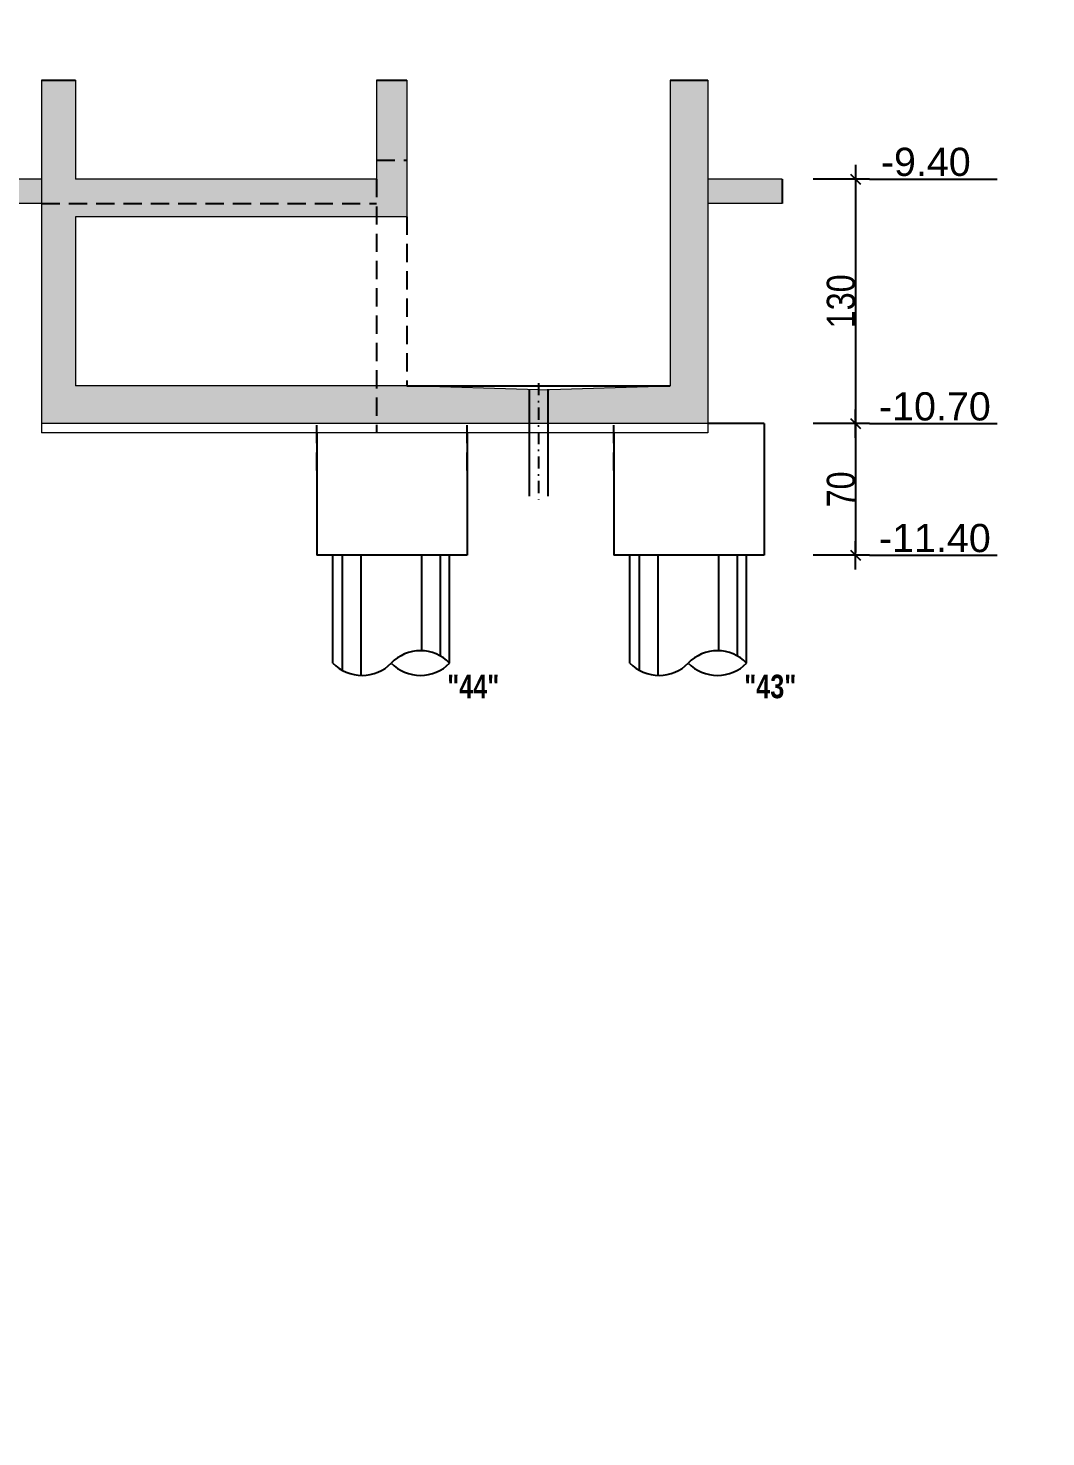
# Model space of a CAD drawing. Header units: centimetres. Extents: x 13078 to 20826, y -18629 to -14429.
# Drawn here: x 18412 to 18953, y -17841 to -17092 of the extents above; entities that cross this region are included whole.
import ezdxf
from ezdxf.enums import TextEntityAlignment as Align

# ---------------------------------------------------------------- set-up
doc = ezdxf.new("R2010")
doc.units = ezdxf.units.CM
doc.header["$LTSCALE"] = 25.4
doc.header["$PDMODE"] = 1
doc.header["$PDSIZE"] = -2
doc.linetypes.add('CACHEX2', pattern=[19.05, 12.7, -6.35])
doc.linetypes.add('TIRETPTX2', pattern=[50.8, 25.4, -12.7, 0, -12.7])
for name, color, linetype in [('01_cote_gen', 4, 'Continuous'), ('01_linteaux', 2, 'Continuous'), ('01_murs_sup', 2, 'CACHEX2'), ('01_poch_BN', 9, 'Continuous'), ('01_poch_murs', 253, 'Continuous'), ('01_texte', 230, 'Continuous'), ('AA_COTES', 2, 'Continuous')]:
    doc.layers.add(name, color=color, linetype=linetype)
doc.layers.add('01_murs_coup', color=5, linetype='Continuous', lineweight=60)
doc.styles.add('impact', font='impact.ttf')
doc.styles.add('MATTE_TXT', font='arial.ttf')
doc.styles.add('STYLE2', font='ARIALN.TTF')
doc.dimstyles.new('JB50', dxfattribs={"dimscale": 0.1, "dimtxt": 150, "dimasz": 15, "dimexe": 0.1, "dimexo": 0.1, "dimgap": 0.09, "dimtad": 1, "dimdec": 1, "dimdsep": 46, "dimtxsty": 'STYLE2', "dimblk1": 'BOND_G', "dimblk2": 'BOND_D', "dimsah": 1, "dimcen": 1.5, "dimdle": 0.01, "dimse1": 1, "dimse2": 1, "dimclrd": 4, "dimclre": 2, "dimclrt": 6, "dimazin": 2, "dimtfac": 2.333333, "dimtdec": 1, "dimtix": 1, "dimtmove": 2, "dimatfit": 3, "dimldrblk": 'BOND_G', "dimfxl": 1, "dimtolj": 1, "dimtzin": 0, "dimarcsym": 0})

# ---------------------------------------------------------------- blocks, each defined once
blk = doc.blocks.new('BOND_G')
at = {"layer": 'AA_COTES', "color": 0}
for p, q in [((0, -5), (0, 15)), ((5, 0), (-5, 0)), ((1.77, 1.77), (-1.77, -1.77))]:
    blk.add_line(p, q, dxfattribs=at)
blk = doc.blocks.new('BOND_D')
at = {"layer": 'AA_COTES', "color": 0}
for p, q in [((0, 5), (0, -15)), ((5, 0), (-5, 0)), ((-1.77, -1.77), (1.77, 1.77))]:
    blk.add_line(p, q, dxfattribs=at)
blk = doc.blocks.new('*D291')
at = {"layer": '01_cote_gen', "color": 4, "lineweight": -2, "ltscale": 3, "transparency": 16777216}
blk.add_line((18329, -17306), (18329, -17304), dxfattribs=at)
at = {"layer": 'Defpoints', "color": 0, "ltscale": 3, "transparency": 16777216}
for p in [(18329, -17302.5), (18419.5, -17302.5), (18419.5, -17307.5)]:
    blk.add_point(p, dxfattribs=at)
at = {"layer": '01_cote_gen', "color": 4, "lineweight": -2, "ltscale": 3, "transparency": 16777216, "xscale": 1.5, "yscale": 1.5, "zscale": 1.5}
for name, p, rotation in [('BOND_D', (18329, -17302.5), 90), ('BOND_G', (18329, -17307.5), 270)]:
    blk.add_blockref(name, p, dxfattribs=dict(at, rotation=rotation))
at = {"layer": '01_cote_gen', "color": 6, "ltscale": 3, "transparency": 16777216, "insert": (18339.86, -17312.5), "char_height": 15, "attachment_point": 5, "rotation": 90, "style": 'STYLE2'}
blk.add_mtext('\\A1;5', dxfattribs=at)
blk = doc.blocks.new('*D292')
at = {"layer": '01_cote_gen', "color": 4, "lineweight": -2, "ltscale": 3, "transparency": 16777216}
blk.add_line((18329, -17301), (18329, -17284), dxfattribs=at)
at = {"layer": 'Defpoints', "color": 0, "ltscale": 3, "transparency": 16777216}
for p in [(18329, -17282.5), (18437.5, -17282.5), (18336.5, -17302.5)]:
    blk.add_point(p, dxfattribs=at)
at = {"layer": '01_cote_gen', "color": 4, "lineweight": -2, "ltscale": 3, "transparency": 16777216, "xscale": 1.5, "yscale": 1.5, "zscale": 1.5}
for name, p, rotation in [('BOND_D', (18329, -17282.5), 90), ('BOND_G', (18329, -17302.5), 270)]:
    blk.add_blockref(name, p, dxfattribs=dict(at, rotation=rotation))
at = {"layer": '01_cote_gen', "color": 6, "ltscale": 3, "transparency": 16777216, "insert": (18321.33, -17292.5), "char_height": 15, "attachment_point": 5, "rotation": 90, "style": 'STYLE2'}
blk.add_mtext('\\A1;20', dxfattribs=at)
blk = doc.blocks.new('*D293')
at = {"layer": '01_cote_gen', "color": 4, "lineweight": -2, "ltscale": 3, "transparency": 16777216}
blk.add_line((18852, -17174), (18852, -17301), dxfattribs=at)
at = {"layer": 'Defpoints', "color": 0, "ltscale": 3, "transparency": 16777216}
for p in [(18813, -17172.5), (18803.5, -17302.5), (18852, -17302.5)]:
    blk.add_point(p, dxfattribs=at)
at = {"layer": '01_cote_gen', "color": 4, "lineweight": -2, "ltscale": 3, "transparency": 16777216, "xscale": 1.5, "yscale": 1.5, "zscale": 1.5}
for name, p, rotation in [('BOND_G', (18852, -17172.5), 90), ('BOND_D', (18852, -17302.5), 270)]:
    blk.add_blockref(name, p, dxfattribs=dict(at, rotation=rotation))
at = {"layer": '01_cote_gen', "color": 6, "ltscale": 3, "transparency": 16777216, "insert": (18844.33, -17237.5), "char_height": 15, "attachment_point": 5, "rotation": 90, "style": 'STYLE2'}
blk.add_mtext('\\A1;130', dxfattribs=at)
blk = doc.blocks.new('*D294')
at = {"layer": '01_cote_gen', "color": 4, "lineweight": -2, "ltscale": 3, "transparency": 16777216}
blk.add_line((18852, -17304), (18852, -17371), dxfattribs=at)
at = {"layer": 'Defpoints', "color": 0, "ltscale": 3, "transparency": 16777216}
for p in [(18829.5, -17302.5), (18803.5, -17372.5), (18852, -17372.5)]:
    blk.add_point(p, dxfattribs=at)
at = {"layer": '01_cote_gen', "color": 4, "lineweight": -2, "ltscale": 3, "transparency": 16777216, "xscale": 1.5, "yscale": 1.5, "zscale": 1.5}
for name, p, rotation in [('BOND_G', (18852, -17302.5), 90), ('BOND_D', (18852, -17372.5), 270)]:
    blk.add_blockref(name, p, dxfattribs=dict(at, rotation=rotation))
at = {"layer": '01_cote_gen', "color": 6, "ltscale": 3, "transparency": 16777216, "insert": (18844.33, -17337.5), "char_height": 15, "attachment_point": 5, "rotation": 90, "style": 'STYLE2'}
blk.add_mtext('\\A1;70', dxfattribs=at)
blk = doc.blocks.new('*D314')
at = {"layer": '01_cote_gen', "color": 4, "lineweight": -2, "transparency": 16777216}
blk.add_line((18329, -17281), (18329, -17174), dxfattribs=at)
at = {"layer": 'Defpoints', "color": 0, "transparency": 16777216}
for p in [(18329, -17172.5), (18413, -17172.5), (18437.5, -17282.5)]:
    blk.add_point(p, dxfattribs=at)
at = {"layer": '01_cote_gen', "color": 4, "lineweight": -2, "transparency": 16777216, "xscale": 1.5, "yscale": 1.5, "zscale": 1.5}
for name, p, rotation in [('BOND_D', (18329, -17172.5), 90), ('BOND_G', (18329, -17282.5), 270)]:
    blk.add_blockref(name, p, dxfattribs=dict(at, rotation=rotation))
at = {"layer": '01_cote_gen', "color": 6, "transparency": 16777216, "insert": (18321.33, -17227.5), "char_height": 15, "attachment_point": 5, "rotation": 90, "style": 'STYLE2'}
blk.add_mtext('\\A1;110', dxfattribs=at)

msp = doc.modelspace()

# ---------------------------------------------------------------- hatches: boundary and pattern name
at = {"layer": '01_poch_BN'}
h = msp.add_hatch(color=256, dxfattribs=at)
h.dxf.hatch_style = 1
h.paths.add_polyline_path([(18597.5, -17172.5), (18437.5, -17172.5), (18437.5, -17120), (18419.5, -17120), (18419.5, -17185.5), (18597.5, -17185.5)])
h.paths.add_polyline_path([(18419.5, -17172.5), (18372, -17172.5), (18372, -17185.5), (18419.5, -17185.5)])
h.paths.add_polyline_path([(18613.5, -17120), (18597.5, -17120), (18597.5, -17162.5), (18613.5, -17162.5)])
h.paths.add_polyline_path([(18613.5, -17162.5), (18597.5, -17162.5), (18597.5, -17172.5), (18597.5, -17192.5), (18613.5, -17192.5)])
h.paths.add_polyline_path([(18597.5, -17185.5), (18419.5, -17185.5), (18419.5, -17302.5), (18597.5, -17302.5), (18597.5, -17282.5), (18437.5, -17282.5), (18437.5, -17192.5), (18597.5, -17192.5)])
h.paths.add_polyline_path([(18678.5, -17284.36), (18613.5, -17282.5), (18597.5, -17282.5), (18597.5, -17302.5), (18678.5, -17302.5)])
h.paths.add_polyline_path([(18683.5, -17284.5), (18678.5, -17284.36), (18678.5, -17302.5), (18683.5, -17302.5)])
h.paths.add_polyline_path([(18688.5, -17284.36), (18683.5, -17284.5), (18683.5, -17302.5), (18688.5, -17302.5)])
h.paths.add_polyline_path([(18773.5, -17120), (18753.5, -17120), (18753.5, -17282.5), (18688.5, -17284.36), (18688.5, -17302.5), (18773.5, -17302.5)])
h.paths.add_polyline_path([(18813, -17172.5), (18773.5, -17172.5), (18773.5, -17185.5), (18813, -17185.5)])
at = {"layer": '01_poch_murs', "ltscale": 3}
h = msp.add_hatch(color=256, dxfattribs=at)
h.dxf.hatch_style = 1
h.paths.add_polyline_path([(17249, -15504.53, -0.073972), (17239.98, -15503.19), (17239.98, -15517.66, -0.002127), (17249, -15513.3)])
h.paths.add_polyline_path([(17466.92, -15434.44), (17462.21, -15409.84, 0.009149), (17419.74, -15421.4, -0.394815), (17388.81, -15450.33), (17388.81, -15457.17, -0.017273)])
h.paths.add_polyline_path([(17471.93, -15407.43, 0.002082), (17462.21, -15409.84), (17466.92, -15434.44, -0.002126), (17476.64, -15432.01)])
h.paths.add_polyline_path([(18464.59, -17318.82), (18494.57, -17318.82), (18494.57, -17281.32), (18464.59, -17281.32)], flags=9)
h.paths.add_polyline_path([(18464.32, -16709.61), (18494.86, -16709.61), (18494.86, -16670.53), (18464.32, -16670.53)], flags=9)
h.paths.add_polyline_path([(18464.59, -16560.82), (18494.55, -16560.82), (18494.55, -16523.32), (18464.59, -16523.32)], flags=9)
h.paths.add_polyline_path([(18464.4, -15950.82), (18493.35, -15950.82), (18493.35, -15913.32), (18464.4, -15913.32)], flags=9)
h.paths.add_polyline_path([(17777.73, -16390.73), (17809.88, -16390.73), (17809.88, -16338.23), (17777.73, -16338.23)], flags=9)
h.paths.add_polyline_path([(17646.89, -17841.19), (17726.83, -17787.52), (17713.86, -17768.21), (17633.92, -17821.87)], flags=9)
h.paths.add_polyline_path([(18368.11, -15570.98), (18410.19, -15570.98), (18410.19, -15518.48), (18368.11, -15518.48)], flags=9)
h.paths.add_polyline_path([(17689.08, -15496.26), (17760.83, -15496.26), (17760.83, -15473.29), (17689.08, -15473.29)], flags=9)
h.paths.add_polyline_path([(17654.92, -15472.8), (17751.2, -15472.8), (17751.2, -15449.52), (17654.92, -15449.52)], flags=9)
h.paths.add_polyline_path([(18026.08, -15497.18), (18097.83, -15497.18), (18097.83, -15474.2), (18026.08, -15474.2)], flags=9)
h.paths.add_polyline_path([(17991.92, -15473.7), (18088.2, -15473.7), (18088.2, -15450.44), (17991.92, -15450.44)], flags=9)
h.paths.add_polyline_path([(17969.64, -17547.56), (17969.64, -17414.03), (17946.36, -17414.03), (17946.36, -17547.56)], flags=9)
h.paths.add_polyline_path([(18130.02, -17722.19), (18263.55, -17722.19), (18263.55, -17698.91), (18130.02, -17698.91)], flags=9)
h.paths.add_polyline_path([(18028.19, -17652.29), (18069.58, -17652.29), (18069.58, -17629.41), (18028.19, -17629.41)], flags=9)
h.paths.add_polyline_path([(18026.25, -17618.97), (18067.53, -17618.97), (18067.53, -17596.47), (18026.25, -17596.47)], flags=9)
h.paths.add_polyline_path([(17628.85, -16535.56), (17696.32, -16535.56), (17696.32, -16498.06), (17628.85, -16498.06)], flags=9)
h.paths.add_polyline_path([(17628.11, -16378.32), (17697.05, -16378.32), (17697.05, -16339.34), (17628.11, -16339.34)], flags=9)
h.paths.add_polyline_path([(17653.92, -16017.1), (17721.71, -16017.1), (17721.71, -15978.88), (17653.92, -15978.88)], flags=9)
h.paths.add_polyline_path([(17275.96, -16352.6), (17339.68, -16352.6), (17339.68, -16315.1), (17275.96, -16315.1)], flags=9)
h.paths.add_polyline_path([(18352.53, -15660.02), (18352.53, -15588.27), (18329.56, -15588.27), (18329.56, -15660.02)], flags=9)
h.paths.add_polyline_path([(18329.44, -15658.95), (18329.44, -15591.87), (18306.47, -15591.87), (18306.47, -15658.95)], flags=9)
h.paths.add_polyline_path([(17597.02, -15644.9), (17586.27, -15573.96), (17563.56, -15577.4), (17574.31, -15648.35)], flags=9)
h.paths.add_polyline_path([(17576.1, -15646.31), (17567.79, -15591.52), (17545.07, -15594.96), (17553.38, -15649.76)], flags=9)
h.paths.add_polyline_path([(17951.49, -15669.46), (18001.34, -15669.46), (18001.34, -15645.75), (17951.49, -15645.75)], flags=9)
h.paths.add_polyline_path([(17995.05, -16462.44), (18066.8, -16462.44), (18066.8, -16439.46), (17995.05, -16439.46)], flags=9)
h.paths.add_polyline_path([(18007.17, -16438.31), (18062.59, -16438.31), (18062.59, -16415.33), (18007.17, -16415.33)], flags=9)
h.paths.add_polyline_path([(17995.05, -17043.44), (18066.8, -17043.44), (18066.8, -17020.46), (17995.05, -17020.46)], flags=9)
h.paths.add_polyline_path([(18007.17, -17019.31), (18062.59, -17019.31), (18062.59, -16996.33), (18007.17, -16996.33)], flags=9)
h.paths.add_polyline_path([(18309.24, -16871.51), (18383.96, -16871.51), (18383.96, -16850.36), (18309.24, -16850.36)], flags=9)
h.paths.add_polyline_path([(18298.1, -16834.29), (18394.27, -16834.29), (18394.27, -16811.3), (18298.1, -16811.3)], flags=9)
h.paths.add_polyline_path([(18309.24, -16797.44), (18380.2, -16797.44), (18380.2, -16776.29), (18309.24, -16776.29)], flags=9)
h.paths.add_polyline_path([(17374.05, -17741.54), (17434.28, -17711.47), (17423.69, -17690.25), (17363.46, -17720.32)], flags=9)
h.paths.add_polyline_path([(18655.93, -17295.77), (18723.8, -17295.77), (18723.8, -17257.55), (18655.93, -17257.55)], flags=9)
h.paths.add_polyline_path([(18645.3, -17087.49), (18709.34, -17087.49), (18709.34, -17049.27), (18645.3, -17049.27)], flags=9)
h.paths.add_polyline_path([(18673.47, -16964.1), (18742.65, -16964.1), (18742.65, -16925.16), (18673.47, -16925.16)], flags=9)
h.paths.add_polyline_path([(18728.13, -16819.95), (18793.67, -16819.95), (18793.67, -16780.99), (18728.13, -16780.99)], flags=9)
h.paths.add_polyline_path([(18783.01, -16676.94), (18848.32, -16676.94), (18848.32, -16638), (18783.01, -16638)], flags=9)
h.paths.add_polyline_path([(18820.13, -16530.32), (18880.44, -16530.32), (18880.44, -16492.82), (18820.13, -16492.82)], flags=9)
h.paths.add_polyline_path([(18854.11, -16385.8), (18919.64, -16385.8), (18919.64, -16346.84), (18854.11, -16346.84)], flags=9)
h.paths.add_polyline_path([(18887.97, -16265.2), (18953.1, -16265.2), (18953.1, -16226.98), (18887.97, -16226.98)], flags=9)

# ---------------------------------------------------------------- linework, layer by layer
at = {"layer": '01_linteaux'}
for p, q in [((18613.5, -17282.5), (18753.5, -17282.5)), ((18678.5, -17284.28), (18678.5, -17341)), ((18688.5, -17284.28), (18688.5, -17341)), ((18803.5, -17302.5), (18773.5, -17302.5)), ((18803.5, -17302.5), (18803.5, -17372.5)), ((18565.68, -17307.5), (18565.68, -17372.5)), ((18645.68, -17307.5), (18645.68, -17372.5)), ((18723.5, -17307.5), (18723.5, -17372.5)), ((18645.68, -17372.5), (18565.68, -17372.5)), ((18574.32, -17429.83), (18574.32, -17372.5)), ((18636.32, -17429.83), (18636.32, -17372.5)), ((18803.5, -17372.5), (18723.5, -17372.5)), ((18732.14, -17429.83), (18732.14, -17372.5)), ((18794.14, -17429.83), (18794.14, -17372.5))]:
    msp.add_line(p, q, dxfattribs=at)
at = {"layer": '01_linteaux', "linetype": 'TIRETPTX2', "ltscale": 0.01}
msp.add_line((18683.5, -17281), (18683.5, -17343), dxfattribs=at)
at = {"layer": '01_linteaux'}
for centre, start, end in [((18620.82, -17444.9), 44.19387, 135.80613), ((18778.64, -17444.9), 44.19387, 135.80613), ((18589.82, -17414.76), 224.19387, 315.80613), ((18620.82, -17414.76), 224.19387, 315.80613), ((18747.64, -17414.76), 224.19387, 315.80613), ((18778.64, -17414.76), 224.19387, 315.80613)]:
    msp.add_arc(centre, 21.62, start, end, dxfattribs=at)
at = {"layer": '01_murs_coup', "linetype": 'Continuous', "lineweight": 5}
for p, q in [((18419.5, -17120), (18419.5, -17307.5)), ((18437.5, -17120), (18437.5, -17172.5)), ((18597.5, -17120), (18597.5, -17172.5)), ((18613.5, -17120), (18613.5, -17192.5)), ((18753.5, -17120), (18753.5, -17282.5)), ((18773.5, -17120), (18773.5, -17307.5)), ((18419.5, -17172.5), (18372, -17172.5)), ((18597.5, -17172.5), (18437.5, -17172.5)), ((18813, -17172.5), (18773.5, -17172.5)), ((18419.5, -17185.5), (18372, -17185.5)), ((18813, -17185.5), (18773.5, -17185.5)), ((18613.5, -17192.5), (18437.5, -17192.5)), ((18437.5, -17192.5), (18437.5, -17282.5)), ((18613.5, -17282.5), (18437.5, -17282.5)), ((18683.5, -17284.5), (18613.5, -17282.5)), ((18683.5, -17284.5), (18753.5, -17282.5)), ((18773.5, -17302.5), (18419.5, -17302.5)), ((18773.5, -17307.5), (18419.5, -17307.5))]:
    msp.add_line(p, q, dxfattribs=at)
at = {"layer": '01_murs_sup', "ltscale": 0.03}
for p, q in [((18597.5, -17162.5), (18613.5, -17162.5)), ((18597.5, -17172.5), (18597.5, -17307.5)), ((18419.5, -17185.5), (18597.5, -17185.5)), ((18613.5, -17192.5), (18613.5, -17282.5)), ((18565.68, -17327.5), (18565.68, -17302.5)), ((18645.68, -17327.5), (18645.68, -17302.5)), ((18723.5, -17327.5), (18723.5, -17302.5))]:
    msp.add_line(p, q, dxfattribs=at)
at = {"layer": '01_poch_BN'}
for p, q in [((18419.5, -17120), (18437.5, -17120)), ((18597.5, -17120), (18613.5, -17120)), ((18753.5, -17120), (18773.5, -17120)), ((18813, -17172.5), (18813, -17185.5))]:
    msp.add_line(p, q, dxfattribs=at)
at = {"layer": '01_poch_murs'}
for p, q in [((18579.32, -17433.66), (18579.32, -17372.5)), ((18589.32, -17436.37), (18589.32, -17372.5)), ((18621.32, -17372.5), (18621.32, -17423.29)), ((18631.32, -17372.5), (18631.32, -17426)), ((18737.14, -17433.66), (18737.14, -17372.5)), ((18747.14, -17436.37), (18747.14, -17372.5)), ((18779.14, -17372.5), (18779.14, -17423.29)), ((18789.14, -17372.5), (18789.14, -17426))]:
    msp.add_line(p, q, dxfattribs=at)
at = {"layer": '01_texte'}
for p, q in [((18859.5, -17172.5), (18927.3, -17172.5)), ((18859.5, -17302.5), (18927.3, -17302.5)), ((18859.5, -17372.5), (18927.3, -17372.5))]:
    msp.add_line(p, q, dxfattribs=at)

# ---------------------------------------------------------------- texts
at = {"layer": '01_texte', "style": 'MATTE_TXT'}
for s, p in [('-9.40', (18865.45, -17170.84)), ('-10.70', (18864.45, -17300.84)), ('-11.40', (18864.45, -17370.84))]:
    msp.add_text(s, height=15, dxfattribs=at).set_placement(p)
at = {"layer": '01_texte', "style": 'impact'}
for s, p in [('"44"', (18648.86, -17452.24)), ('"43"', (18806.68, -17452.24))]:
    msp.add_text(s, height=12.5, rotation=0, dxfattribs=at).set_placement(p, align=Align.BOTTOM_CENTER)

# ---------------------------------------------------------------- dimensions: what is measured, and where the dimension line sits
at = {"layer": '01_cote_gen'}
dim = msp.add_linear_dim(base=(18329, -17172.5), p1=(18437.5, -17282.5), p2=(18413, -17172.5), angle=90, dimstyle='JB50', dxfattribs=at)
dim.commit()
dim.dimension.update_dxf_attribs({"geometry": '*D314', "text_midpoint": (18321.33, -17227.5)})
at = {"layer": '01_cote_gen', "ltscale": 3}
for base, p1, p2, picture, middle in [((18852, -17302.5), (18813, -17172.5), (18803.5, -17302.5), '*D293', (18844.33, -17237.5)), ((18329, -17282.5), (18336.5, -17302.5), (18437.5, -17282.5), '*D292', (18321.33, -17292.5)), ((18852, -17372.5), (18829.5, -17302.5), (18803.5, -17372.5), '*D294', (18844.33, -17337.5))]:
    dim = msp.add_linear_dim(base=base, p1=p1, p2=p2, angle=90, dimstyle='JB50', dxfattribs=at)
    dim.commit()
    dim.dimension.update_dxf_attribs({"geometry": picture, "text_midpoint": middle})
dim = msp.add_linear_dim(base=(18329, -17302.5), p1=(18419.5, -17307.5), p2=(18419.5, -17302.5), angle=90, dimstyle='JB50', dxfattribs=at)
dim.commit()
dim.dimension.update_dxf_attribs({"geometry": '*D291', "text_midpoint": (18339.86, -17312.5), "dimtype": 160})

doc.saveas('drawing.dxf')
